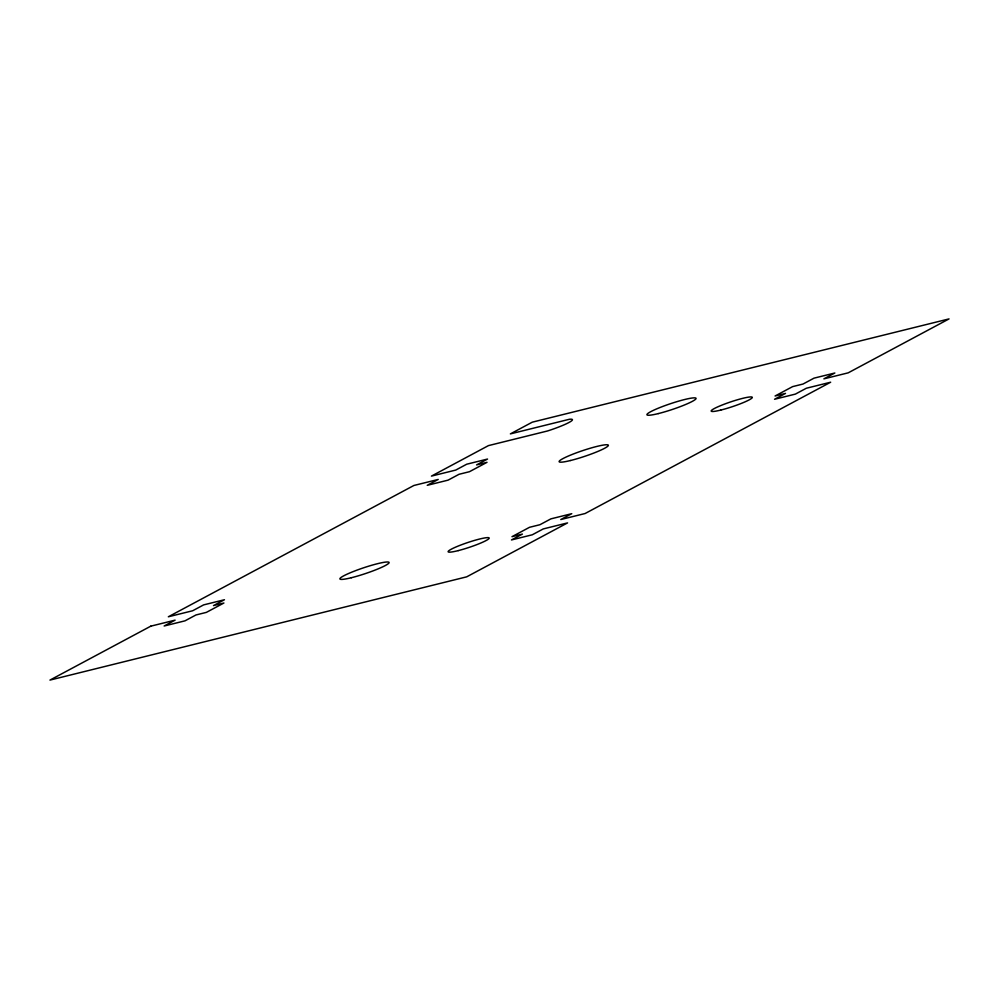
<?xml version="1.0" encoding="UTF-8"?>
<svg xmlns="http://www.w3.org/2000/svg" width="999" height="999" viewBox="0 0 999 999"><rect width="100%" height="100%" fill="white"/><g stroke="black" fill="none" stroke-linecap="round" stroke-linejoin="round"><path stroke-width="1.5" d="M150.799 626.161L49.95 680.094L466.708 576.835L567.557 522.902L543.244 528.933L532.28 534.79L511.451 539.947L522.415 534.09L511.988 536.675L529.532 527.297L539.947 524.712L550.911 518.856L571.753 513.686L560.789 519.542L585.102 513.523L830.656 382.217L806.343 388.236L795.379 394.106L774.55 399.263L785.514 393.406L775.087 395.991L792.632 386.613L803.046 384.028L814.01 378.159L834.852 373.002L823.888 378.858L848.201 372.839L949.05 318.906L532.292 422.165L510.377 433.891L569.418 419.268A24.525 2.86 -18.5 0 1 568.868 422.54A24.525 2.86 -18.5 0 1 547.489 430.981L488.449 445.616L431.443 476.098L455.756 470.067L466.72 464.21L487.549 459.053L476.585 464.91L487.012 462.325L469.468 471.703L459.053 474.288L448.089 480.144L427.247 485.314L438.211 479.458L413.898 485.477L168.344 616.783L192.657 610.764L203.621 604.894L224.45 599.737L213.486 605.594L223.913 603.009L206.368 612.387L195.954 614.972L184.99 620.841L164.148 625.998L175.112 620.142L150.799 626.161M458.241 550.611A21.641 2.522 -18.5 0 0 489.198 538.149A21.641 2.522 -18.5 0 0 458.553 545.904A21.641 2.522 -18.5 0 0 458.241 550.611M720.803 410.065A21.641 2.522 -18.5 0 0 752.284 397.552A21.641 2.522 -18.5 0 0 722.202 404.995A21.641 2.522 -18.5 0 0 720.803 410.065M658.266 413.598A25.962 3.034 -18.5 0 0 696.053 398.576A25.962 3.034 -18.5 0 0 659.952 407.53A25.962 3.034 -18.5 0 0 658.266 413.598M570.566 460.502A25.962 3.034 -18.5 0 0 608.354 445.479A25.962 3.034 -18.5 0 0 572.252 454.42A25.962 3.034 -18.5 0 0 570.566 460.502M351.323 577.734A25.962 3.034 -18.5 0 0 389.098 562.712A25.962 3.034 -18.5 0 0 353.009 571.653A25.962 3.034 -18.5 0 0 351.323 577.734"/></g></svg>
